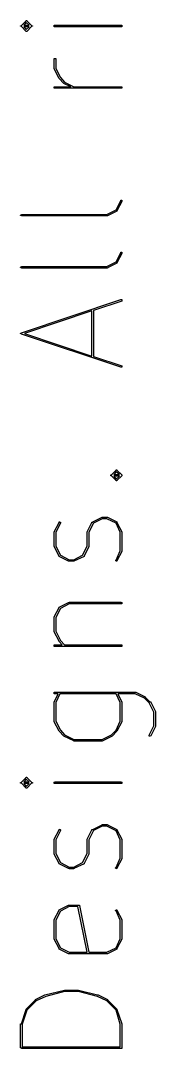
# Model space of a CAD drawing. Extents: x 83 to 245, y -135 to -50.
# Drawn here: x 125.913 to 126.085, y -56.592 to -55.277 of the extents above; entities that cross this region are included whole.
import ezdxf

# ---------------------------------------------------------------- set-up
doc = ezdxf.new("R2010")
doc.units = 0
doc.header["$MEASUREMENT"] = 0
doc.layers.add('BLACK', color=7, linetype='CONTINUOUS')

msp = doc.modelspace()

# ---------------------------------------------------------------- linework, layer by layer
at = {"layer": 'BLACK', "linetype": 'CONTINUOUS'}
for p, q in [((125.914, -55.2836), (125.92, -55.2776)), ((125.92, -55.2774), (125.92, -55.2773)), ((125.92, -55.2773), (125.92, -55.2773)), ((125.92, -55.2773), (125.92, -55.2773)), ((125.92, -55.2773), (125.92, -55.2773)), ((125.92, -55.2773), (125.92, -55.2773)), ((125.92, -55.2773), (125.921, -55.2773)), ((125.92, -55.2775), (125.92, -55.2774)), ((125.92, -55.2774), (125.92, -55.2774)), ((125.92, -55.2774), (125.92, -55.2774)), ((125.92, -55.2776), (125.92, -55.2775)), ((125.921, -55.2773), (125.921, -55.2773)), ((125.921, -55.2773), (125.921, -55.2773)), ((125.921, -55.2773), (125.921, -55.2774)), ((125.921, -55.2773), (125.921, -55.2773)), ((125.921, -55.2774), (125.921, -55.2774)), ((125.921, -55.2774), (125.921, -55.2774)), ((125.921, -55.2774), (125.921, -55.2775)), ((125.921, -55.2775), (125.921, -55.2776)), ((125.921, -55.2776), (125.927, -55.2836)), ((125.913, -55.2841), (125.914, -55.284)), ((125.913, -55.2842), (125.913, -55.2841)), ((125.913, -55.2841), (125.913, -55.2841)), ((125.913, -55.2841), (125.913, -55.2841)), ((125.913, -55.2843), (125.913, -55.2842)), ((125.913, -55.2842), (125.913, -55.2842)), ((125.913, -55.2844), (125.913, -55.2843)), ((125.913, -55.2845), (125.913, -55.2844)), ((125.913, -55.2844), (125.913, -55.2844)), ((125.913, -55.2846), (125.913, -55.2845)), ((125.913, -55.2845), (125.913, -55.2845)), ((125.914, -55.2846), (125.913, -55.2846)), ((125.914, -55.2837), (125.914, -55.2836)), ((125.914, -55.2838), (125.914, -55.2837)), ((125.914, -55.2837), (125.914, -55.2837)), ((125.914, -55.2839), (125.914, -55.2838)), ((125.914, -55.2838), (125.914, -55.2838)), ((125.914, -55.2838), (125.914, -55.2838)), ((125.914, -55.284), (125.914, -55.2839)), ((125.914, -55.2847), (125.914, -55.2846)), ((125.914, -55.2848), (125.914, -55.2847)), ((125.914, -55.2849), (125.914, -55.2848)), ((125.914, -55.2848), (125.914, -55.2848)), ((125.914, -55.2848), (125.914, -55.2848)), ((125.914, -55.285), (125.914, -55.2849)), ((125.914, -55.2849), (125.914, -55.2849)), ((125.92, -55.2911), (125.914, -55.285)), ((125.92, -55.2797), (125.917, -55.2833)), ((125.917, -55.2833), (125.924, -55.2833)), ((125.917, -55.2853), (125.92, -55.2889)), ((125.924, -55.2853), (125.917, -55.2853)), ((125.924, -55.2833), (125.92, -55.2797)), ((125.92, -55.2889), (125.924, -55.2853)), ((125.92, -55.2912), (125.92, -55.2911)), ((125.92, -55.2911), (125.92, -55.2911)), ((125.92, -55.2913), (125.92, -55.2912)), ((125.92, -55.2912), (125.92, -55.2912)), ((125.921, -55.2914), (125.92, -55.2913)), ((125.92, -55.2913), (125.92, -55.2914)), ((125.92, -55.2914), (125.92, -55.2913)), ((125.92, -55.2913), (125.92, -55.2913)), ((125.92, -55.2913), (125.92, -55.2913)), ((125.92, -55.2913), (125.92, -55.2913)), ((125.927, -55.285), (125.921, -55.2911)), ((125.921, -55.2911), (125.921, -55.2911)), ((125.921, -55.2911), (125.921, -55.2912)), ((125.921, -55.2912), (125.921, -55.2912)), ((125.921, -55.2912), (125.921, -55.2913)), ((125.921, -55.2913), (125.921, -55.2913)), ((125.921, -55.2913), (125.921, -55.2913)), ((125.921, -55.2913), (125.921, -55.2913)), ((125.921, -55.2913), (125.921, -55.2914)), ((125.927, -55.2836), (125.927, -55.2837)), ((125.927, -55.2837), (125.927, -55.2837)), ((125.927, -55.2837), (125.927, -55.2838)), ((125.927, -55.2838), (125.927, -55.2838)), ((125.927, -55.2838), (125.927, -55.2839)), ((125.927, -55.2839), (125.927, -55.2839)), ((125.927, -55.2839), (125.927, -55.284)), ((125.927, -55.284), (125.928, -55.2841)), ((125.928, -55.2846), (125.927, -55.2846)), ((125.927, -55.2846), (125.927, -55.2847)), ((125.927, -55.2847), (125.927, -55.2848)), ((125.927, -55.2848), (125.927, -55.2848)), ((125.927, -55.2848), (125.927, -55.2848)), ((125.927, -55.2848), (125.927, -55.2849)), ((125.927, -55.2849), (125.927, -55.2849)), ((125.927, -55.2849), (125.927, -55.285)), ((125.928, -55.2841), (125.928, -55.2841)), ((125.928, -55.2841), (125.928, -55.2841)), ((125.928, -55.2841), (125.928, -55.2842)), ((125.928, -55.2842), (125.928, -55.2842)), ((125.928, -55.2842), (125.928, -55.2843)), ((125.928, -55.2843), (125.928, -55.2844)), ((125.928, -55.2844), (125.928, -55.2844)), ((125.928, -55.2844), (125.928, -55.2845)), ((125.928, -55.2845), (125.928, -55.2845)), ((125.928, -55.2845), (125.928, -55.2846)), ((125.956, -55.2834), (125.957, -55.2833)), ((125.956, -55.2835), (125.956, -55.2834)), ((125.956, -55.2838), (125.956, -55.2835)), ((125.956, -55.2841), (125.956, -55.2838)), ((125.956, -55.2845), (125.956, -55.2841)), ((125.956, -55.2848), (125.956, -55.2845)), ((125.956, -55.2851), (125.956, -55.2848)), ((125.956, -55.2852), (125.956, -55.2851)), ((125.957, -55.2853), (125.956, -55.2852)), ((125.957, -55.2833), (126.041, -55.2833)), ((126.041, -55.2853), (125.957, -55.2853)), ((126.041, -55.2833), (126.042, -55.2834)), ((126.042, -55.2852), (126.041, -55.2853)), ((126.042, -55.2834), (126.042, -55.2835)), ((126.042, -55.2835), (126.042, -55.2838)), ((126.042, -55.2838), (126.042, -55.2841)), ((126.042, -55.2841), (126.042, -55.2845)), ((126.042, -55.2845), (126.042, -55.2848)), ((126.042, -55.2848), (126.042, -55.2851)), ((126.042, -55.2851), (126.042, -55.2852)), ((125.956, -55.3258), (125.957, -55.3257)), ((125.956, -55.326), (125.956, -55.3258)), ((125.956, -55.3263), (125.956, -55.326)), ((125.956, -55.3266), (125.956, -55.3263)), ((125.956, -55.3387), (125.956, -55.3266)), ((125.957, -55.3257), (125.957, -55.3257)), ((125.957, -55.3257), (125.957, -55.3258)), ((125.957, -55.3258), (125.958, -55.326)), ((125.958, -55.326), (125.958, -55.3263)), ((125.958, -55.3263), (125.958, -55.3266)), ((125.958, -55.3266), (125.958, -55.3385)), ((125.956, -55.3388), (125.956, -55.3387)), ((125.956, -55.3389), (125.956, -55.3388)), ((125.956, -55.339), (125.956, -55.3389)), ((125.956, -55.3391), (125.956, -55.339)), ((125.956, -55.3392), (125.956, -55.3391)), ((125.956, -55.3391), (125.956, -55.3391)), ((125.962, -55.3513), (125.956, -55.3392)), ((125.958, -55.3385), (125.964, -55.3502)), ((125.962, -55.3514), (125.962, -55.3513)), ((125.962, -55.3513), (125.962, -55.3513)), ((125.962, -55.3513), (125.962, -55.3513)), ((125.962, -55.3513), (125.962, -55.3513)), ((125.962, -55.3515), (125.962, -55.3514)), ((125.968, -55.3576), (125.962, -55.3515)), ((125.964, -55.3502), (125.969, -55.3561)), ((125.968, -55.3577), (125.968, -55.3576)), ((125.968, -55.3578), (125.968, -55.3577)), ((125.977, -55.3619), (125.968, -55.3578)), ((125.968, -55.3578), (125.968, -55.3578)), ((125.968, -55.3578), (125.968, -55.3578)), ((125.968, -55.3578), (125.968, -55.3578)), ((125.969, -55.3561), (125.981, -55.3619)), ((125.956, -55.362), (125.957, -55.3619)), ((125.956, -55.3622), (125.956, -55.362)), ((125.956, -55.3624), (125.956, -55.3622)), ((125.956, -55.3628), (125.956, -55.3624)), ((125.956, -55.3631), (125.956, -55.3628)), ((125.956, -55.3634), (125.956, -55.3631)), ((125.956, -55.3637), (125.956, -55.3634)), ((125.956, -55.3639), (125.956, -55.3637)), ((125.957, -55.3639), (125.956, -55.3639)), ((125.957, -55.3619), (125.977, -55.3619)), ((126.041, -55.3639), (125.957, -55.3639)), ((125.981, -55.3619), (126.041, -55.3619)), ((126.041, -55.3619), (126.042, -55.362)), ((126.042, -55.3639), (126.041, -55.3639)), ((126.042, -55.362), (126.042, -55.3622)), ((126.042, -55.3622), (126.042, -55.3624)), ((126.042, -55.3624), (126.042, -55.3628)), ((126.042, -55.3628), (126.042, -55.3631)), ((126.042, -55.3631), (126.042, -55.3634)), ((126.042, -55.3634), (126.042, -55.3637)), ((126.042, -55.3637), (126.042, -55.3639)), ((126.035, -55.5194), (126.041, -55.5076)), ((126.042, -55.5085), (126.036, -55.5206)), ((126.041, -55.5072), (126.041, -55.5071)), ((126.041, -55.5071), (126.042, -55.5071)), ((126.041, -55.5073), (126.041, -55.5072)), ((126.041, -55.5076), (126.041, -55.5073)), ((126.042, -55.5071), (126.042, -55.5073)), ((126.042, -55.5073), (126.042, -55.5075)), ((126.042, -55.5075), (126.042, -55.5078)), ((126.042, -55.5078), (126.042, -55.5082)), ((126.042, -55.5082), (126.042, -55.5085)), ((125.913, -55.526), (125.914, -55.5257)), ((125.913, -55.5264), (125.913, -55.526)), ((125.914, -55.5267), (125.913, -55.5264)), ((125.914, -55.5253), (125.914, -55.5252)), ((125.914, -55.5252), (126.023, -55.5252)), ((125.914, -55.5254), (125.914, -55.5253)), ((125.914, -55.5257), (125.914, -55.5254)), ((125.914, -55.527), (125.914, -55.5267)), ((125.914, -55.5272), (125.914, -55.527)), ((126.023, -55.5272), (125.914, -55.5272)), ((125.914, -55.5272), (125.914, -55.5272)), ((126.023, -55.5252), (126.035, -55.5194)), ((126.024, -55.5272), (126.023, -55.5272)), ((126.023, -55.5272), (126.023, -55.5272)), ((126.023, -55.5272), (126.023, -55.5272)), ((126.036, -55.5211), (126.024, -55.5271)), ((126.024, -55.5271), (126.024, -55.5271)), ((126.024, -55.5271), (126.024, -55.5272)), ((126.024, -55.5272), (126.024, -55.5272)), ((126.036, -55.5206), (126.036, -55.5207)), ((126.036, -55.5207), (126.036, -55.5209)), ((126.036, -55.5209), (126.036, -55.5209)), ((126.036, -55.5209), (126.036, -55.5209)), ((126.036, -55.5209), (126.036, -55.521)), ((126.036, -55.521), (126.036, -55.5211)), ((126.035, -55.5859), (126.041, -55.5741)), ((126.042, -55.575), (126.036, -55.5871)), ((126.041, -55.5737), (126.041, -55.5736)), ((126.041, -55.5736), (126.042, -55.5736)), ((126.041, -55.5739), (126.041, -55.5737)), ((126.041, -55.5741), (126.041, -55.5739)), ((126.042, -55.5736), (126.042, -55.5738)), ((126.042, -55.5738), (126.042, -55.574)), ((126.042, -55.574), (126.042, -55.5744)), ((126.042, -55.5744), (126.042, -55.5747)), ((126.042, -55.5747), (126.042, -55.575)), ((125.913, -55.5926), (125.914, -55.5922)), ((125.913, -55.5929), (125.913, -55.5926)), ((125.914, -55.5932), (125.913, -55.5929)), ((125.914, -55.5918), (125.914, -55.5917)), ((125.914, -55.5917), (126.023, -55.5917)), ((125.914, -55.592), (125.914, -55.5918)), ((125.914, -55.5922), (125.914, -55.592)), ((125.914, -55.5935), (125.914, -55.5932)), ((125.914, -55.5937), (125.914, -55.5935)), ((126.023, -55.5937), (125.914, -55.5937)), ((125.914, -55.5937), (125.914, -55.5937)), ((126.023, -55.5917), (126.035, -55.5859)), ((126.024, -55.5937), (126.023, -55.5937)), ((126.023, -55.5937), (126.023, -55.5937)), ((126.023, -55.5937), (126.023, -55.5937)), ((126.036, -55.5876), (126.024, -55.5936)), ((126.024, -55.5936), (126.024, -55.5936)), ((126.024, -55.5936), (126.024, -55.5937)), ((126.024, -55.5937), (126.024, -55.5937)), ((126.036, -55.5871), (126.036, -55.5873)), ((126.036, -55.5873), (126.036, -55.5874)), ((126.036, -55.5874), (126.036, -55.5874)), ((126.036, -55.5874), (126.036, -55.5874)), ((126.036, -55.5874), (126.036, -55.5875)), ((126.036, -55.5875), (126.036, -55.5876)), ((125.914, -55.6765), (126.041, -55.6341)), ((126.041, -55.6341), (126.041, -55.6341)), ((126.041, -55.6341), (126.042, -55.6341)), ((126.042, -55.6341), (126.042, -55.6343)), ((126.042, -55.6343), (126.042, -55.6346)), ((126.042, -55.636), (126.006, -55.6479)), ((126.042, -55.6346), (126.042, -55.6349)), ((126.042, -55.6349), (126.042, -55.6353)), ((126.042, -55.6353), (126.042, -55.6356)), ((126.042, -55.6356), (126.042, -55.6359)), ((126.042, -55.6359), (126.042, -55.636)), ((126.004, -55.6486), (125.918, -55.6774)), ((126.004, -55.7063), (126.004, -55.6486)), ((126.006, -55.6479), (126.006, -55.7069)), ((125.913, -55.6772), (125.914, -55.6771)), ((125.913, -55.6773), (125.913, -55.6772)), ((125.913, -55.6772), (125.913, -55.6772)), ((125.913, -55.6774), (125.913, -55.6773)), ((125.913, -55.6775), (125.913, -55.6774)), ((125.913, -55.6776), (125.913, -55.6775)), ((125.914, -55.6777), (125.913, -55.6776)), ((125.913, -55.6776), (125.913, -55.6776)), ((125.914, -55.6766), (125.914, -55.6765)), ((125.914, -55.6765), (125.914, -55.6765)), ((125.914, -55.6765), (125.914, -55.6765)), ((125.914, -55.6765), (125.914, -55.6765)), ((125.914, -55.6767), (125.914, -55.6766)), ((125.914, -55.6766), (125.914, -55.6766)), ((125.914, -55.6768), (125.914, -55.6767)), ((125.914, -55.6769), (125.914, -55.6768)), ((125.914, -55.6771), (125.914, -55.6769)), ((125.914, -55.6769), (125.914, -55.6769)), ((125.914, -55.6769), (125.914, -55.6769)), ((125.914, -55.6779), (125.914, -55.6777)), ((125.914, -55.678), (125.914, -55.6779)), ((125.914, -55.6779), (125.914, -55.6779)), ((125.914, -55.6779), (125.914, -55.6779)), ((125.914, -55.6782), (125.914, -55.678)), ((125.914, -55.6783), (125.914, -55.6782)), ((125.914, -55.6782), (125.914, -55.6782)), ((125.914, -55.6782), (125.914, -55.6782)), ((125.914, -55.6784), (125.914, -55.6783)), ((125.914, -55.6783), (125.914, -55.6783)), ((125.914, -55.6783), (125.914, -55.6783)), ((126.041, -55.7207), (125.914, -55.6784)), ((125.918, -55.6774), (126.004, -55.7063)), ((126.006, -55.7069), (126.042, -55.7188)), ((126.042, -55.7207), (126.041, -55.7207)), ((126.041, -55.7207), (126.041, -55.7207)), ((126.042, -55.7188), (126.042, -55.719)), ((126.042, -55.719), (126.042, -55.7192)), ((126.042, -55.7192), (126.042, -55.7195)), ((126.042, -55.7195), (126.042, -55.7199)), ((126.042, -55.7199), (126.042, -55.7202)), ((126.042, -55.7202), (126.042, -55.7205)), ((126.042, -55.7205), (126.042, -55.7207)), ((126.029, -55.8581), (126.035, -55.8521)), ((126.035, -55.8542), (126.032, -55.8578)), ((126.035, -55.8519), (126.035, -55.8518)), ((126.035, -55.8518), (126.035, -55.8518)), ((126.035, -55.8518), (126.035, -55.8518)), ((126.035, -55.8518), (126.035, -55.8518)), ((126.035, -55.8518), (126.035, -55.8518)), ((126.035, -55.8518), (126.036, -55.8518)), ((126.035, -55.852), (126.035, -55.8519)), ((126.035, -55.8519), (126.035, -55.8519)), ((126.035, -55.8519), (126.035, -55.8519)), ((126.035, -55.8521), (126.035, -55.852)), ((126.035, -55.852), (126.035, -55.852)), ((126.039, -55.8578), (126.035, -55.8542)), ((126.036, -55.8518), (126.036, -55.8518)), ((126.036, -55.8518), (126.036, -55.8519)), ((126.036, -55.8519), (126.036, -55.8519)), ((126.036, -55.8519), (126.036, -55.8519)), ((126.036, -55.8519), (126.036, -55.852)), ((126.036, -55.852), (126.036, -55.852)), ((126.036, -55.852), (126.036, -55.8521)), ((126.036, -55.8521), (126.042, -55.8581)), ((126.028, -55.8584), (126.028, -55.8583)), ((126.028, -55.8583), (126.029, -55.8583)), ((126.028, -55.8585), (126.028, -55.8584)), ((126.028, -55.8584), (126.028, -55.8584)), ((126.028, -55.8586), (126.028, -55.8585)), ((126.028, -55.8587), (126.028, -55.8586)), ((126.028, -55.8586), (126.028, -55.8586)), ((126.028, -55.8588), (126.028, -55.8587)), ((126.028, -55.8587), (126.028, -55.8587)), ((126.028, -55.8587), (126.028, -55.8587)), ((126.028, -55.8589), (126.028, -55.8588)), ((126.028, -55.859), (126.028, -55.8589)), ((126.028, -55.8591), (126.028, -55.859)), ((126.028, -55.859), (126.028, -55.859)), ((126.028, -55.859), (126.028, -55.859)), ((126.028, -55.8592), (126.028, -55.8591)), ((126.028, -55.8593), (126.028, -55.8592)), ((126.029, -55.8594), (126.028, -55.8593)), ((126.028, -55.8593), (126.028, -55.8593)), ((126.028, -55.8593), (126.028, -55.8593)), ((126.029, -55.8582), (126.029, -55.8581)), ((126.029, -55.8583), (126.029, -55.8582)), ((126.029, -55.8583), (126.029, -55.8583)), ((126.029, -55.8595), (126.029, -55.8594)), ((126.029, -55.8594), (126.029, -55.8594)), ((126.035, -55.8656), (126.029, -55.8595)), ((126.029, -55.8595), (126.029, -55.8595)), ((126.032, -55.8578), (126.039, -55.8578)), ((126.032, -55.8598), (126.035, -55.8635)), ((126.039, -55.8598), (126.032, -55.8598)), ((126.035, -55.8635), (126.039, -55.8598)), ((126.035, -55.8657), (126.035, -55.8656)), ((126.035, -55.8656), (126.035, -55.8656)), ((126.035, -55.8658), (126.035, -55.8657)), ((126.035, -55.8657), (126.035, -55.8657)), ((126.035, -55.8659), (126.035, -55.8658)), ((126.035, -55.8658), (126.035, -55.8658)), ((126.035, -55.8658), (126.035, -55.8658)), ((126.036, -55.8659), (126.035, -55.8659)), ((126.035, -55.8659), (126.035, -55.8659)), ((126.035, -55.8659), (126.035, -55.8659)), ((126.035, -55.8659), (126.035, -55.8659)), ((126.042, -55.8595), (126.036, -55.8656)), ((126.036, -55.8656), (126.036, -55.8656)), ((126.036, -55.8656), (126.036, -55.8657)), ((126.036, -55.8657), (126.036, -55.8657)), ((126.036, -55.8657), (126.036, -55.8658)), ((126.036, -55.8658), (126.036, -55.8658)), ((126.036, -55.8658), (126.036, -55.8658)), ((126.036, -55.8658), (126.036, -55.8659)), ((126.042, -55.8581), (126.042, -55.8582)), ((126.042, -55.8582), (126.042, -55.8583)), ((126.042, -55.8583), (126.042, -55.8583)), ((126.042, -55.8583), (126.042, -55.8583)), ((126.042, -55.8583), (126.042, -55.8584)), ((126.042, -55.8584), (126.042, -55.8584)), ((126.042, -55.8584), (126.042, -55.8585)), ((126.042, -55.8585), (126.042, -55.8586)), ((126.042, -55.8586), (126.042, -55.8586)), ((126.042, -55.8586), (126.042, -55.8587)), ((126.042, -55.8587), (126.042, -55.8587)), ((126.042, -55.8587), (126.042, -55.8587)), ((126.042, -55.8587), (126.042, -55.8588)), ((126.042, -55.8588), (126.042, -55.8589)), ((126.042, -55.8589), (126.042, -55.859)), ((126.042, -55.859), (126.042, -55.859)), ((126.042, -55.859), (126.042, -55.859)), ((126.042, -55.859), (126.042, -55.8591)), ((126.042, -55.8591), (126.042, -55.8592)), ((126.042, -55.8592), (126.042, -55.8593)), ((126.042, -55.8593), (126.042, -55.8593)), ((126.042, -55.8593), (126.042, -55.8593)), ((126.042, -55.8593), (126.042, -55.8594)), ((126.042, -55.8594), (126.042, -55.8594)), ((126.042, -55.8594), (126.042, -55.8595)), ((126.042, -55.8595), (126.042, -55.8595)), ((125.956, -55.931), (125.962, -55.9189)), ((125.964, -55.9198), (125.958, -55.9316)), ((125.962, -55.9184), (125.963, -55.9183)), ((125.962, -55.9186), (125.962, -55.9184)), ((125.962, -55.9189), (125.962, -55.9186)), ((125.963, -55.9183), (125.963, -55.9183)), ((125.963, -55.9183), (125.963, -55.9185)), ((125.963, -55.9185), (125.964, -55.9188)), ((125.964, -55.9188), (125.964, -55.9191)), ((125.964, -55.9191), (125.964, -55.9194)), ((125.964, -55.9194), (125.964, -55.9198)), ((125.998, -55.931), (126.004, -55.9189)), ((126.006, -55.9201), (126, -55.9316)), ((126.004, -55.9186), (126.005, -55.9185)), ((126.004, -55.9187), (126.004, -55.9186)), ((126.004, -55.9186), (126.004, -55.9186)), ((126.004, -55.9186), (126.004, -55.9186)), ((126.004, -55.9189), (126.004, -55.9187)), ((126.005, -55.9184), (126.017, -55.9124)), ((126.005, -55.9185), (126.005, -55.9184)), ((126.017, -55.9143), (126.006, -55.9201)), ((126.017, -55.9124), (126.017, -55.9123)), ((126.017, -55.9123), (126.017, -55.9123)), ((126.017, -55.9123), (126.017, -55.9123)), ((126.017, -55.9123), (126.017, -55.9123)), ((126.017, -55.9123), (126.017, -55.9123)), ((126.017, -55.9123), (126.023, -55.9123)), ((126.017, -55.9124), (126.017, -55.9124)), ((126.023, -55.9143), (126.017, -55.9143)), ((126.023, -55.9123), (126.023, -55.9123)), ((126.023, -55.9123), (126.024, -55.9123)), ((126.023, -55.9123), (126.023, -55.9123)), ((126.035, -55.9201), (126.023, -55.9143)), ((126.024, -55.9123), (126.024, -55.9123)), ((126.024, -55.9123), (126.024, -55.9124)), ((126.024, -55.9124), (126.024, -55.9124)), ((126.024, -55.9124), (126.036, -55.9184)), ((126.04, -55.9316), (126.035, -55.9201)), ((126.036, -55.9184), (126.036, -55.9185)), ((126.036, -55.9185), (126.036, -55.9186)), ((126.036, -55.9186), (126.036, -55.9186)), ((126.036, -55.9186), (126.036, -55.9186)), ((126.036, -55.9186), (126.036, -55.9187)), ((126.036, -55.9187), (126.036, -55.9189)), ((126.036, -55.9189), (126.042, -55.931)), ((125.956, -55.9311), (125.956, -55.931)), ((125.956, -55.931), (125.956, -55.931)), ((125.956, -55.9312), (125.956, -55.9311)), ((125.956, -55.9313), (125.956, -55.9312)), ((125.956, -55.9314), (125.956, -55.9313)), ((125.956, -55.9313), (125.956, -55.9313)), ((125.956, -55.9495), (125.956, -55.9314)), ((125.958, -55.9316), (125.958, -55.9493)), ((125.998, -55.9311), (125.998, -55.931)), ((125.998, -55.931), (125.998, -55.931)), ((125.998, -55.9312), (125.998, -55.9311)), ((125.998, -55.9313), (125.998, -55.9312)), ((125.998, -55.9314), (125.998, -55.9313)), ((125.998, -55.9313), (125.998, -55.9313)), ((125.998, -55.9493), (125.998, -55.9314)), ((126, -55.9316), (126, -55.9495)), ((126.04, -55.9554), (126.04, -55.9316)), ((126.042, -55.931), (126.042, -55.931)), ((126.042, -55.931), (126.042, -55.9311)), ((126.042, -55.9311), (126.042, -55.9312)), ((126.042, -55.9312), (126.042, -55.9313)), ((126.042, -55.9313), (126.042, -55.9313)), ((126.042, -55.9313), (126.042, -55.9314)), ((126.042, -55.9314), (126.042, -55.9556)), ((125.956, -55.9496), (125.956, -55.9495)), ((125.956, -55.9497), (125.956, -55.9496)), ((125.956, -55.9498), (125.956, -55.9497)), ((125.958, -55.9493), (125.964, -55.9609)), ((125.992, -55.9609), (125.998, -55.9493)), ((126, -55.9495), (126, -55.9496)), ((126, -55.9496), (126, -55.9497)), ((126, -55.9497), (126, -55.9498)), ((125.956, -55.9499), (125.956, -55.9498)), ((125.956, -55.95), (125.956, -55.9499)), ((125.956, -55.9499), (125.956, -55.9499)), ((125.962, -55.9621), (125.956, -55.95)), ((125.962, -55.9622), (125.962, -55.9621)), ((125.962, -55.9623), (125.962, -55.9622)), ((125.962, -55.9624), (125.962, -55.9623)), ((125.962, -55.9623), (125.962, -55.9623)), ((125.962, -55.9625), (125.962, -55.9624)), ((125.974, -55.9686), (125.962, -55.9625)), ((125.962, -55.9625), (125.962, -55.9625)), ((125.964, -55.9609), (125.975, -55.9667)), ((125.981, -55.9667), (125.992, -55.9609)), ((125.994, -55.9625), (125.981, -55.9686)), ((126, -55.95), (125.994, -55.9621)), ((125.994, -55.9621), (125.994, -55.9622)), ((125.994, -55.9622), (125.994, -55.9623)), ((125.994, -55.9623), (125.994, -55.9623)), ((125.994, -55.9623), (125.994, -55.9624)), ((125.994, -55.9624), (125.994, -55.9625)), ((125.994, -55.9625), (125.994, -55.9625)), ((126, -55.9498), (126, -55.9499)), ((126, -55.9499), (126, -55.9499)), ((126, -55.9499), (126, -55.95)), ((126.035, -55.9672), (126.04, -55.9554)), ((126.042, -55.956), (126.036, -55.9681)), ((126.042, -55.9556), (126.042, -55.9556)), ((126.042, -55.9556), (126.042, -55.9557)), ((126.042, -55.9557), (126.042, -55.9558)), ((126.042, -55.9558), (126.042, -55.9559)), ((126.042, -55.9559), (126.042, -55.956)), ((126.042, -55.956), (126.042, -55.956)), ((125.975, -55.9686), (125.974, -55.9686)), ((125.975, -55.9667), (125.981, -55.9667)), ((125.975, -55.9687), (125.975, -55.9686)), ((125.975, -55.9686), (125.975, -55.9686)), ((125.975, -55.9686), (125.975, -55.9686)), ((125.981, -55.9687), (125.975, -55.9687)), ((125.975, -55.9687), (125.975, -55.9687)), ((125.975, -55.9687), (125.975, -55.9687)), ((125.981, -55.9686), (125.981, -55.9686)), ((125.981, -55.9686), (125.981, -55.9686)), ((125.981, -55.9686), (125.981, -55.9686)), ((125.981, -55.9686), (125.981, -55.9687)), ((125.981, -55.9687), (125.981, -55.9687)), ((125.981, -55.9687), (125.981, -55.9687)), ((126.034, -55.9676), (126.035, -55.9672)), ((126.034, -55.9679), (126.034, -55.9676)), ((126.035, -55.9682), (126.034, -55.9679)), ((126.035, -55.9685), (126.035, -55.9682)), ((126.035, -55.9686), (126.035, -55.9685)), ((126.036, -55.9686), (126.035, -55.9687)), ((126.035, -55.9687), (126.035, -55.9686)), ((126.036, -55.9681), (126.036, -55.9684)), ((126.036, -55.9684), (126.036, -55.9686)), ((125.956, -56.0398), (125.962, -56.0277)), ((125.962, -56.0273), (125.974, -56.0212)), ((125.962, -56.0274), (125.962, -56.0273)), ((125.962, -56.0275), (125.962, -56.0274)), ((125.962, -56.0274), (125.962, -56.0274)), ((125.962, -56.0276), (125.962, -56.0275)), ((125.962, -56.0275), (125.962, -56.0275)), ((125.962, -56.0277), (125.962, -56.0276)), ((125.975, -56.0231), (125.964, -56.0289)), ((125.974, -56.0212), (125.975, -56.0212)), ((125.975, -56.0212), (125.975, -56.0211)), ((125.975, -56.0211), (125.975, -56.0211)), ((125.975, -56.0211), (125.975, -56.0211)), ((125.975, -56.0211), (126.041, -56.0211)), ((125.975, -56.0212), (125.975, -56.0212)), ((125.975, -56.0212), (125.975, -56.0212)), ((126.041, -56.0231), (125.975, -56.0231)), ((126.041, -56.0211), (126.042, -56.0212)), ((126.042, -56.0231), (126.041, -56.0231)), ((126.042, -56.0212), (126.042, -56.0214)), ((126.042, -56.0214), (126.042, -56.0216)), ((126.042, -56.0216), (126.042, -56.0219)), ((126.042, -56.0219), (126.042, -56.0223)), ((126.042, -56.0223), (126.042, -56.0226)), ((126.042, -56.0226), (126.042, -56.0229)), ((126.042, -56.0229), (126.042, -56.0231)), ((125.956, -56.0399), (125.956, -56.0398)), ((125.956, -56.04), (125.956, -56.0399)), ((125.956, -56.0399), (125.956, -56.0399)), ((125.956, -56.0401), (125.956, -56.04)), ((125.956, -56.0402), (125.956, -56.0401)), ((125.956, -56.0403), (125.956, -56.0402)), ((125.956, -56.0584), (125.956, -56.0403)), ((125.964, -56.0289), (125.958, -56.0405)), ((125.958, -56.0405), (125.958, -56.0582)), ((125.956, -56.0585), (125.956, -56.0584)), ((125.956, -56.0586), (125.956, -56.0585)), ((125.956, -56.0585), (125.956, -56.0585)), ((125.956, -56.0587), (125.956, -56.0586)), ((125.956, -56.0588), (125.956, -56.0587)), ((125.956, -56.0589), (125.956, -56.0588)), ((125.962, -56.0709), (125.956, -56.0589)), ((125.958, -56.0582), (125.964, -56.0699)), ((125.956, -56.0756), (125.957, -56.0755)), ((125.956, -56.0758), (125.956, -56.0756)), ((125.956, -56.076), (125.956, -56.0758)), ((125.956, -56.0764), (125.956, -56.076)), ((125.956, -56.0767), (125.956, -56.0764)), ((125.956, -56.077), (125.956, -56.0767)), ((125.956, -56.0773), (125.956, -56.077)), ((125.956, -56.0775), (125.956, -56.0773)), ((125.957, -56.0775), (125.956, -56.0775)), ((125.957, -56.0755), (125.966, -56.0755)), ((126.041, -56.0775), (125.957, -56.0775)), ((125.962, -56.0711), (125.962, -56.0709)), ((125.962, -56.0709), (125.962, -56.0709)), ((125.962, -56.0709), (125.962, -56.0709)), ((125.962, -56.0709), (125.962, -56.0709)), ((125.962, -56.0712), (125.962, -56.0711)), ((125.966, -56.0755), (125.962, -56.0712)), ((125.962, -56.0712), (125.962, -56.0712)), ((125.962, -56.0712), (125.962, -56.0712)), ((125.962, -56.0712), (125.962, -56.0712)), ((125.964, -56.0699), (125.969, -56.0755)), ((125.969, -56.0755), (126.041, -56.0755)), ((126.041, -56.0755), (126.042, -56.0756)), ((126.042, -56.0775), (126.041, -56.0775)), ((126.042, -56.0756), (126.042, -56.0758)), ((126.042, -56.0758), (126.042, -56.076)), ((126.042, -56.076), (126.042, -56.0764)), ((126.042, -56.0764), (126.042, -56.0767)), ((126.042, -56.0767), (126.042, -56.077)), ((126.042, -56.077), (126.042, -56.0773)), ((126.042, -56.0773), (126.042, -56.0775)), ((125.956, -56.1361), (125.957, -56.136)), ((125.956, -56.1363), (125.956, -56.1361)), ((125.956, -56.1365), (125.956, -56.1363)), ((125.956, -56.1368), (125.956, -56.1365)), ((125.956, -56.1372), (125.956, -56.1368)), ((125.956, -56.1375), (125.956, -56.1372)), ((125.956, -56.1378), (125.956, -56.1375)), ((125.956, -56.138), (125.956, -56.1378)), ((125.956, -56.1487), (125.961, -56.138)), ((125.957, -56.138), (125.956, -56.138)), ((125.957, -56.136), (126.06, -56.136)), ((125.961, -56.138), (125.957, -56.138)), ((125.963, -56.138), (125.958, -56.1494)), ((126.035, -56.138), (125.963, -56.138)), ((126.04, -56.1494), (126.035, -56.138)), ((126.059, -56.138), (126.037, -56.138)), ((126.037, -56.138), (126.042, -56.1487)), ((126.071, -56.1439), (126.059, -56.138)), ((126.06, -56.136), (126.06, -56.136)), ((126.06, -56.136), (126.06, -56.1361)), ((126.06, -56.136), (126.06, -56.136)), ((126.06, -56.1361), (126.06, -56.1361)), ((126.06, -56.1361), (126.06, -56.1361)), ((126.06, -56.1361), (126.06, -56.1361)), ((126.06, -56.1361), (126.072, -56.1422)), ((126.077, -56.1497), (126.071, -56.1439)), ((126.072, -56.1422), (126.072, -56.1422)), ((126.072, -56.1422), (126.072, -56.1422)), ((126.072, -56.1422), (126.072, -56.1422)), ((126.072, -56.1422), (126.072, -56.1423)), ((126.072, -56.1423), (126.072, -56.1424)), ((126.072, -56.1424), (126.078, -56.1484)), ((125.956, -56.1488), (125.956, -56.1487)), ((125.956, -56.1487), (125.956, -56.1487)), ((125.956, -56.1489), (125.956, -56.1488)), ((125.956, -56.149), (125.956, -56.1489)), ((125.956, -56.1491), (125.956, -56.149)), ((125.956, -56.1733), (125.956, -56.1491)), ((125.956, -56.1491), (125.956, -56.1491)), ((125.958, -56.1494), (125.958, -56.1731)), ((126.04, -56.1731), (126.04, -56.1494)), ((126.042, -56.1487), (126.042, -56.1487)), ((126.042, -56.1487), (126.042, -56.1488)), ((126.042, -56.1488), (126.042, -56.1489)), ((126.042, -56.1489), (126.042, -56.149)), ((126.042, -56.149), (126.042, -56.1491)), ((126.042, -56.1491), (126.042, -56.1491)), ((126.042, -56.1491), (126.042, -56.1733)), ((126.083, -56.1615), (126.077, -56.1497)), ((126.078, -56.1484), (126.079, -56.1485)), ((126.079, -56.1485), (126.079, -56.1487)), ((126.079, -56.1487), (126.085, -56.1608)), ((125.958, -56.1731), (125.964, -56.1848)), ((126.035, -56.1848), (126.04, -56.1731)), ((126.083, -56.1791), (126.083, -56.1615)), ((126.085, -56.1608), (126.085, -56.1608)), ((126.085, -56.1608), (126.085, -56.1609)), ((126.085, -56.1609), (126.085, -56.161)), ((126.085, -56.161), (126.085, -56.1611)), ((126.085, -56.1611), (126.085, -56.1612)), ((126.085, -56.1612), (126.085, -56.1612)), ((126.085, -56.1612), (126.085, -56.1794)), ((125.956, -56.1734), (125.956, -56.1733)), ((125.956, -56.1735), (125.956, -56.1734)), ((125.956, -56.1734), (125.956, -56.1734)), ((125.956, -56.1737), (125.956, -56.1735)), ((125.956, -56.1738), (125.956, -56.1737)), ((125.956, -56.1737), (125.956, -56.1737)), ((125.962, -56.1858), (125.956, -56.1738)), ((125.962, -56.1859), (125.962, -56.1858)), ((125.962, -56.1858), (125.962, -56.1858)), ((125.962, -56.1858), (125.962, -56.1858)), ((125.962, -56.186), (125.962, -56.1859)), ((125.962, -56.1861), (125.962, -56.186)), ((125.968, -56.1922), (125.962, -56.1861)), ((125.964, -56.1848), (125.969, -56.1906)), ((126.029, -56.1906), (126.035, -56.1848)), ((126.036, -56.1861), (126.03, -56.1921)), ((126.042, -56.1738), (126.036, -56.1859)), ((126.036, -56.1859), (126.036, -56.186)), ((126.036, -56.186), (126.036, -56.1861)), ((126.042, -56.1733), (126.042, -56.1734)), ((126.042, -56.1734), (126.042, -56.1734)), ((126.042, -56.1734), (126.042, -56.1735)), ((126.042, -56.1735), (126.042, -56.1737)), ((126.042, -56.1737), (126.042, -56.1737)), ((126.042, -56.1737), (126.042, -56.1738)), ((126.077, -56.191), (126.083, -56.1791)), ((126.085, -56.1798), (126.079, -56.1919)), ((126.085, -56.1794), (126.085, -56.1794)), ((126.085, -56.1794), (126.085, -56.1795)), ((126.085, -56.1795), (126.085, -56.1796)), ((126.085, -56.1796), (126.085, -56.1797)), ((126.085, -56.1797), (126.085, -56.1797)), ((126.085, -56.1797), (126.085, -56.1798)), ((125.968, -56.1923), (125.968, -56.1922)), ((125.981, -56.1984), (125.968, -56.1923)), ((125.968, -56.1923), (125.968, -56.1923)), ((125.969, -56.1906), (125.981, -56.1965)), ((125.981, -56.1965), (126.017, -56.1965)), ((125.981, -56.1985), (125.981, -56.1984)), ((125.981, -56.1984), (125.981, -56.1984)), ((125.981, -56.1984), (125.981, -56.1984)), ((126.017, -56.1985), (125.981, -56.1985)), ((125.981, -56.1985), (125.981, -56.1985)), ((125.981, -56.1985), (125.981, -56.1985)), ((125.981, -56.1985), (125.981, -56.1985)), ((126.017, -56.1965), (126.029, -56.1906)), ((126.018, -56.1984), (126.017, -56.1985)), ((126.017, -56.1985), (126.017, -56.1985)), ((126.017, -56.1985), (126.017, -56.1985)), ((126.017, -56.1985), (126.017, -56.1985)), ((126.03, -56.1923), (126.018, -56.1984)), ((126.018, -56.1984), (126.018, -56.1984)), ((126.018, -56.1984), (126.018, -56.1984)), ((126.03, -56.1921), (126.03, -56.1921)), ((126.03, -56.1921), (126.03, -56.1921)), ((126.03, -56.1921), (126.03, -56.1922)), ((126.03, -56.1922), (126.03, -56.1922)), ((126.03, -56.1922), (126.03, -56.1923)), ((126.077, -56.1913), (126.077, -56.191)), ((126.077, -56.1917), (126.077, -56.1913)), ((126.077, -56.192), (126.077, -56.1917)), ((126.077, -56.1923), (126.077, -56.192)), ((126.077, -56.1924), (126.077, -56.1923)), ((126.078, -56.1925), (126.077, -56.1924)), ((126.079, -56.1919), (126.078, -56.1922)), ((126.078, -56.1922), (126.078, -56.1924)), ((126.078, -56.1924), (126.078, -56.1925)), ((125.913, -56.2517), (125.914, -56.2516)), ((125.913, -56.2518), (125.913, -56.2517)), ((125.913, -56.2517), (125.913, -56.2517)), ((125.913, -56.2519), (125.913, -56.2518)), ((125.913, -56.2518), (125.913, -56.2518)), ((125.913, -56.2518), (125.913, -56.2518)), ((125.913, -56.252), (125.913, -56.2519)), ((125.913, -56.2521), (125.913, -56.252)), ((125.914, -56.2512), (125.92, -56.2452)), ((125.914, -56.2513), (125.914, -56.2512)), ((125.914, -56.2514), (125.914, -56.2513)), ((125.914, -56.2515), (125.914, -56.2514)), ((125.914, -56.2514), (125.914, -56.2514)), ((125.914, -56.2514), (125.914, -56.2514)), ((125.914, -56.2516), (125.914, -56.2515)), ((125.914, -56.2515), (125.914, -56.2515)), ((125.92, -56.2473), (125.917, -56.2509)), ((125.917, -56.2509), (125.924, -56.2509)), ((125.92, -56.245), (125.92, -56.2449)), ((125.92, -56.2449), (125.92, -56.2449)), ((125.92, -56.2449), (125.92, -56.2449)), ((125.92, -56.2449), (125.92, -56.2449)), ((125.92, -56.2449), (125.921, -56.2449)), ((125.92, -56.2451), (125.92, -56.245)), ((125.92, -56.245), (125.92, -56.245)), ((125.92, -56.245), (125.92, -56.245)), ((125.92, -56.2452), (125.92, -56.2451)), ((125.92, -56.2451), (125.92, -56.2451)), ((125.924, -56.2509), (125.92, -56.2473)), ((125.921, -56.2449), (125.921, -56.2449)), ((125.921, -56.2449), (125.921, -56.245)), ((125.921, -56.2449), (125.921, -56.2449)), ((125.921, -56.245), (125.921, -56.245)), ((125.921, -56.245), (125.921, -56.245)), ((125.921, -56.245), (125.921, -56.2451)), ((125.921, -56.2451), (125.921, -56.2451)), ((125.921, -56.2451), (125.921, -56.2452)), ((125.921, -56.2452), (125.927, -56.2512)), ((125.927, -56.2512), (125.927, -56.2513)), ((125.927, -56.2513), (125.927, -56.2514)), ((125.927, -56.2514), (125.927, -56.2514)), ((125.927, -56.2514), (125.927, -56.2514)), ((125.927, -56.2514), (125.927, -56.2515)), ((125.927, -56.2515), (125.927, -56.2515)), ((125.927, -56.2515), (125.927, -56.2516)), ((125.927, -56.2516), (125.928, -56.2517)), ((125.928, -56.2517), (125.928, -56.2517)), ((125.928, -56.2517), (125.928, -56.2518)), ((125.928, -56.2518), (125.928, -56.2518)), ((125.928, -56.2518), (125.928, -56.2518)), ((125.928, -56.2518), (125.928, -56.2519)), ((125.928, -56.2519), (125.928, -56.252)), ((125.928, -56.252), (125.928, -56.2521)), ((125.956, -56.251), (125.957, -56.2509)), ((125.956, -56.2512), (125.956, -56.251)), ((125.956, -56.2514), (125.956, -56.2512)), ((125.956, -56.2518), (125.956, -56.2514)), ((125.956, -56.2521), (125.956, -56.2518)), ((125.957, -56.2509), (126.041, -56.2509)), ((126.041, -56.2509), (126.042, -56.251)), ((126.042, -56.251), (126.042, -56.2512)), ((126.042, -56.2512), (126.042, -56.2514)), ((126.042, -56.2514), (126.042, -56.2518)), ((126.042, -56.2518), (126.042, -56.2521)), ((125.913, -56.2522), (125.913, -56.2521)), ((125.913, -56.2521), (125.913, -56.2521)), ((125.913, -56.2521), (125.913, -56.2521)), ((125.914, -56.2523), (125.913, -56.2522)), ((125.914, -56.2524), (125.914, -56.2523)), ((125.914, -56.2525), (125.914, -56.2524)), ((125.914, -56.2524), (125.914, -56.2524)), ((125.914, -56.2524), (125.914, -56.2524)), ((125.914, -56.2526), (125.914, -56.2525)), ((125.914, -56.2525), (125.914, -56.2525)), ((125.92, -56.2587), (125.914, -56.2526)), ((125.914, -56.2526), (125.914, -56.2526)), ((125.917, -56.2529), (125.92, -56.2566)), ((125.924, -56.2529), (125.917, -56.2529)), ((125.92, -56.2566), (125.924, -56.2529)), ((125.92, -56.2588), (125.92, -56.2587)), ((125.92, -56.2587), (125.92, -56.2587)), ((125.92, -56.2589), (125.92, -56.2588)), ((125.92, -56.2588), (125.92, -56.2588)), ((125.92, -56.259), (125.92, -56.2589)), ((125.92, -56.2589), (125.92, -56.2589)), ((125.92, -56.2589), (125.92, -56.2589)), ((125.92, -56.2589), (125.92, -56.2589)), ((125.921, -56.259), (125.92, -56.259)), ((125.92, -56.259), (125.92, -56.259)), ((125.927, -56.2526), (125.921, -56.2587)), ((125.921, -56.2587), (125.921, -56.2587)), ((125.921, -56.2587), (125.921, -56.2588)), ((125.921, -56.2588), (125.921, -56.2588)), ((125.921, -56.2588), (125.921, -56.2589)), ((125.921, -56.2589), (125.921, -56.2589)), ((125.921, -56.2589), (125.921, -56.2589)), ((125.921, -56.2589), (125.921, -56.2589)), ((125.921, -56.2589), (125.921, -56.259)), ((125.928, -56.2522), (125.927, -56.2523)), ((125.927, -56.2523), (125.927, -56.2524)), ((125.927, -56.2524), (125.927, -56.2524)), ((125.927, -56.2524), (125.927, -56.2524)), ((125.927, -56.2524), (125.927, -56.2525)), ((125.927, -56.2525), (125.927, -56.2525)), ((125.927, -56.2525), (125.927, -56.2526)), ((125.927, -56.2526), (125.927, -56.2526)), ((125.928, -56.2521), (125.928, -56.2521)), ((125.928, -56.2521), (125.928, -56.2521)), ((125.928, -56.2521), (125.928, -56.2522)), ((125.956, -56.2524), (125.956, -56.2521)), ((125.956, -56.2527), (125.956, -56.2524)), ((125.956, -56.2529), (125.956, -56.2527)), ((125.957, -56.2529), (125.956, -56.2529)), ((126.041, -56.2529), (125.957, -56.2529)), ((126.042, -56.2529), (126.041, -56.2529)), ((126.042, -56.2521), (126.042, -56.2524)), ((126.042, -56.2524), (126.042, -56.2527)), ((126.042, -56.2527), (126.042, -56.2529)), ((125.956, -56.3241), (125.962, -56.312)), ((125.964, -56.3129), (125.958, -56.3247)), ((125.962, -56.3115), (125.963, -56.3114)), ((125.962, -56.3117), (125.962, -56.3115)), ((125.962, -56.312), (125.962, -56.3117)), ((125.963, -56.3114), (125.963, -56.3114)), ((125.963, -56.3114), (125.963, -56.3116)), ((125.963, -56.3116), (125.964, -56.3119)), ((125.964, -56.3119), (125.964, -56.3122)), ((125.964, -56.3122), (125.964, -56.3125)), ((125.964, -56.3125), (125.964, -56.3129)), ((125.998, -56.3241), (126.004, -56.312)), ((126.006, -56.3131), (126, -56.3247)), ((126.004, -56.3117), (126.005, -56.3116)), ((126.004, -56.3118), (126.004, -56.3117)), ((126.004, -56.3117), (126.004, -56.3117)), ((126.004, -56.3117), (126.004, -56.3117)), ((126.004, -56.312), (126.004, -56.3118)), ((126.005, -56.3115), (126.017, -56.3055)), ((126.005, -56.3116), (126.005, -56.3115)), ((126.017, -56.3074), (126.006, -56.3131)), ((126.017, -56.3055), (126.017, -56.3054)), ((126.017, -56.3054), (126.017, -56.3054)), ((126.017, -56.3054), (126.017, -56.3054)), ((126.017, -56.3054), (126.017, -56.3054)), ((126.017, -56.3054), (126.017, -56.3054)), ((126.017, -56.3054), (126.017, -56.3054)), ((126.017, -56.3054), (126.023, -56.3054)), ((126.023, -56.3074), (126.017, -56.3074)), ((126.023, -56.3054), (126.023, -56.3054)), ((126.023, -56.3054), (126.024, -56.3054)), ((126.023, -56.3054), (126.023, -56.3054)), ((126.035, -56.3132), (126.023, -56.3074)), ((126.024, -56.3054), (126.024, -56.3054)), ((126.024, -56.3054), (126.024, -56.3054)), ((126.024, -56.3054), (126.024, -56.3055)), ((126.024, -56.3055), (126.036, -56.3115)), ((126.04, -56.3247), (126.035, -56.3132)), ((126.036, -56.3115), (126.036, -56.3116)), ((126.036, -56.3116), (126.036, -56.3117)), ((126.036, -56.3117), (126.036, -56.3117)), ((126.036, -56.3117), (126.036, -56.3117)), ((126.036, -56.3117), (126.036, -56.3118)), ((126.036, -56.3118), (126.036, -56.312)), ((126.036, -56.312), (126.042, -56.3241)), ((125.956, -56.3242), (125.956, -56.3241)), ((125.956, -56.3241), (125.956, -56.3241)), ((125.956, -56.3243), (125.956, -56.3242)), ((125.956, -56.3244), (125.956, -56.3243)), ((125.956, -56.3245), (125.956, -56.3244)), ((125.956, -56.3244), (125.956, -56.3244)), ((125.956, -56.3426), (125.956, -56.3245)), ((125.958, -56.3247), (125.958, -56.3424)), ((125.998, -56.3242), (125.998, -56.3241)), ((125.998, -56.3241), (125.998, -56.3241)), ((125.998, -56.3243), (125.998, -56.3242)), ((125.998, -56.3244), (125.998, -56.3243)), ((125.998, -56.3245), (125.998, -56.3244)), ((125.998, -56.3244), (125.998, -56.3244)), ((125.998, -56.3424), (125.998, -56.3245)), ((126, -56.3247), (126, -56.3426)), ((126.04, -56.3485), (126.04, -56.3247)), ((126.042, -56.3241), (126.042, -56.3241)), ((126.042, -56.3241), (126.042, -56.3242)), ((126.042, -56.3242), (126.042, -56.3243)), ((126.042, -56.3243), (126.042, -56.3244)), ((126.042, -56.3244), (126.042, -56.3244)), ((126.042, -56.3244), (126.042, -56.3245)), ((126.042, -56.3245), (126.042, -56.3487)), ((125.956, -56.3427), (125.956, -56.3426)), ((125.956, -56.3428), (125.956, -56.3427)), ((125.956, -56.3429), (125.956, -56.3428)), ((125.956, -56.343), (125.956, -56.3429)), ((125.956, -56.3431), (125.956, -56.343)), ((125.956, -56.343), (125.956, -56.343)), ((125.962, -56.3552), (125.956, -56.3431)), ((125.958, -56.3424), (125.964, -56.354)), ((125.992, -56.354), (125.998, -56.3424)), ((126, -56.3431), (125.994, -56.3552)), ((126, -56.3426), (126, -56.3427)), ((126, -56.3427), (126, -56.3428)), ((126, -56.3428), (126, -56.3429)), ((126, -56.3429), (126, -56.343)), ((126, -56.343), (126, -56.343)), ((126, -56.343), (126, -56.3431)), ((125.962, -56.3553), (125.962, -56.3552)), ((125.962, -56.3554), (125.962, -56.3553)), ((125.962, -56.3555), (125.962, -56.3554)), ((125.962, -56.3554), (125.962, -56.3554)), ((125.962, -56.3556), (125.962, -56.3555)), ((125.974, -56.3617), (125.962, -56.3556)), ((125.962, -56.3556), (125.962, -56.3556)), ((125.964, -56.354), (125.975, -56.3598)), ((125.981, -56.3598), (125.992, -56.354)), ((125.994, -56.3556), (125.981, -56.3617)), ((125.994, -56.3552), (125.994, -56.3553)), ((125.994, -56.3553), (125.994, -56.3554)), ((125.994, -56.3554), (125.994, -56.3554)), ((125.994, -56.3554), (125.994, -56.3555)), ((125.994, -56.3555), (125.994, -56.3555)), ((125.994, -56.3555), (125.994, -56.3556)), ((126.035, -56.3603), (126.04, -56.3485)), ((126.042, -56.3491), (126.036, -56.3612)), ((126.042, -56.3487), (126.042, -56.3487)), ((126.042, -56.3487), (126.042, -56.3488)), ((126.042, -56.3488), (126.042, -56.3489)), ((126.042, -56.3489), (126.042, -56.349)), ((126.042, -56.349), (126.042, -56.3491)), ((126.042, -56.3491), (126.042, -56.3491)), ((125.975, -56.3617), (125.974, -56.3617)), ((125.975, -56.3598), (125.981, -56.3598)), ((125.975, -56.3618), (125.975, -56.3617)), ((125.975, -56.3617), (125.975, -56.3617)), ((125.975, -56.3617), (125.975, -56.3617)), ((125.981, -56.3618), (125.975, -56.3618)), ((125.975, -56.3618), (125.975, -56.3618)), ((125.975, -56.3618), (125.975, -56.3618)), ((125.981, -56.3617), (125.981, -56.3617)), ((125.981, -56.3617), (125.981, -56.3617)), ((125.981, -56.3617), (125.981, -56.3617)), ((125.981, -56.3617), (125.981, -56.3618)), ((125.981, -56.3618), (125.981, -56.3618)), ((125.981, -56.3618), (125.981, -56.3618)), ((126.034, -56.3607), (126.035, -56.3603)), ((126.034, -56.361), (126.034, -56.3607)), ((126.035, -56.3613), (126.034, -56.361)), ((126.035, -56.3616), (126.035, -56.3613)), ((126.035, -56.3617), (126.035, -56.3616)), ((126.036, -56.3617), (126.035, -56.3618)), ((126.035, -56.3618), (126.035, -56.3617)), ((126.036, -56.3612), (126.036, -56.3615)), ((126.036, -56.3615), (126.036, -56.3617)), ((125.962, -56.4143), (125.974, -56.4083)), ((125.974, -56.4083), (125.975, -56.4083)), ((125.975, -56.4083), (125.975, -56.4082)), ((125.975, -56.4082), (125.975, -56.4082)), ((125.975, -56.4082), (125.975, -56.4082)), ((125.975, -56.4082), (125.975, -56.4082)), ((125.975, -56.4082), (125.975, -56.4082)), ((125.975, -56.4082), (125.987, -56.4082)), ((125.987, -56.4082), (125.987, -56.4082)), ((125.987, -56.4082), (125.987, -56.4082)), ((125.987, -56.4082), (125.987, -56.4082)), ((125.987, -56.4082), (125.987, -56.4082)), ((125.987, -56.4082), (125.988, -56.4083)), ((125.988, -56.4083), (125.988, -56.4084)), ((125.988, -56.4084), (125.988, -56.4084)), ((125.988, -56.4084), (125.988, -56.4084)), ((125.988, -56.4084), (125.988, -56.4085)), ((125.988, -56.4085), (125.988, -56.4086)), ((125.988, -56.4086), (125.988, -56.4087)), ((125.988, -56.4087), (125.988, -56.4087)), ((125.988, -56.4087), (125.988, -56.4088)), ((125.988, -56.4088), (125.988, -56.409)), ((125.988, -56.409), (126, -56.4686)), ((125.956, -56.4269), (125.962, -56.4148)), ((125.964, -56.416), (125.958, -56.4275)), ((125.962, -56.4144), (125.962, -56.4143)), ((125.962, -56.4145), (125.962, -56.4144)), ((125.962, -56.4147), (125.962, -56.4145)), ((125.962, -56.4145), (125.962, -56.4145)), ((125.962, -56.4145), (125.962, -56.4145)), ((125.962, -56.4148), (125.962, -56.4147)), ((125.975, -56.4102), (125.964, -56.416)), ((125.986, -56.4102), (125.975, -56.4102)), ((125.998, -56.4686), (125.986, -56.4102)), ((126.034, -56.415), (126.035, -56.4147)), ((126.034, -56.4153), (126.034, -56.415)), ((126.035, -56.4157), (126.034, -56.4153)), ((126.035, -56.4143), (126.035, -56.4142)), ((126.035, -56.4142), (126.036, -56.4143)), ((126.035, -56.4144), (126.035, -56.4143)), ((126.035, -56.4147), (126.035, -56.4144)), ((126.04, -56.4275), (126.035, -56.4157)), ((126.036, -56.4143), (126.036, -56.4145)), ((126.036, -56.4145), (126.036, -56.4148)), ((126.036, -56.4148), (126.042, -56.4269)), ((125.956, -56.427), (125.956, -56.4269)), ((125.956, -56.4269), (125.956, -56.4269)), ((125.956, -56.4271), (125.956, -56.427)), ((125.956, -56.4272), (125.956, -56.4271)), ((125.956, -56.4273), (125.956, -56.4272)), ((125.956, -56.4515), (125.956, -56.4273)), ((125.956, -56.4273), (125.956, -56.4273)), ((125.958, -56.4275), (125.958, -56.4513)), ((126.04, -56.4513), (126.04, -56.4275)), ((126.042, -56.4269), (126.042, -56.4269)), ((126.042, -56.4269), (126.042, -56.427)), ((126.042, -56.427), (126.042, -56.4271)), ((126.042, -56.4271), (126.042, -56.4272)), ((126.042, -56.4272), (126.042, -56.4273)), ((126.042, -56.4273), (126.042, -56.4273)), ((126.042, -56.4273), (126.042, -56.4515)), ((125.956, -56.4516), (125.956, -56.4515)), ((125.956, -56.4517), (125.956, -56.4516)), ((125.956, -56.4516), (125.956, -56.4516)), ((125.956, -56.4518), (125.956, -56.4517)), ((125.956, -56.4519), (125.956, -56.4518)), ((125.962, -56.464), (125.956, -56.4519)), ((125.956, -56.4519), (125.956, -56.4519)), ((125.958, -56.4513), (125.964, -56.4628)), ((126.035, -56.4628), (126.04, -56.4513)), ((126.042, -56.4519), (126.036, -56.464)), ((126.042, -56.4515), (126.042, -56.4516)), ((126.042, -56.4516), (126.042, -56.4516)), ((126.042, -56.4516), (126.042, -56.4517)), ((126.042, -56.4517), (126.042, -56.4518)), ((126.042, -56.4518), (126.042, -56.4519)), ((126.042, -56.4519), (126.042, -56.4519)), ((125.962, -56.4641), (125.962, -56.464)), ((125.962, -56.4643), (125.962, -56.4641)), ((125.962, -56.4644), (125.962, -56.4643)), ((125.962, -56.4643), (125.962, -56.4643)), ((125.962, -56.4643), (125.962, -56.4643)), ((125.962, -56.4645), (125.962, -56.4644)), ((125.974, -56.4705), (125.962, -56.4645)), ((125.964, -56.4628), (125.975, -56.4686)), ((125.975, -56.4706), (125.974, -56.4705)), ((125.975, -56.4686), (125.998, -56.4686)), ((125.975, -56.4706), (125.975, -56.4706)), ((125.975, -56.4706), (125.975, -56.4706)), ((125.975, -56.4706), (125.975, -56.4706)), ((125.975, -56.4706), (125.975, -56.4706)), ((126.023, -56.4706), (125.975, -56.4706)), ((125.975, -56.4706), (125.975, -56.4706)), ((126, -56.4686), (126.023, -56.4686)), ((126.023, -56.4686), (126.035, -56.4628)), ((126.024, -56.4706), (126.023, -56.4706)), ((126.023, -56.4706), (126.023, -56.4706)), ((126.023, -56.4706), (126.023, -56.4706)), ((126.036, -56.4645), (126.024, -56.4705)), ((126.024, -56.4705), (126.024, -56.4706)), ((126.024, -56.4706), (126.024, -56.4706)), ((126.024, -56.4706), (126.024, -56.4706)), ((126.036, -56.464), (126.036, -56.4642)), ((126.036, -56.4642), (126.036, -56.4643)), ((126.036, -56.4643), (126.036, -56.4643)), ((126.036, -56.4643), (126.036, -56.4643)), ((126.036, -56.4643), (126.036, -56.4644)), ((126.036, -56.4644), (126.036, -56.4645)), ((125.932, -56.5292), (125.944, -56.5232)), ((125.945, -56.525), (125.933, -56.5309)), ((125.944, -56.5231), (125.969, -56.5171)), ((125.944, -56.5232), (125.944, -56.5231)), ((125.944, -56.5231), (125.944, -56.5231)), ((125.969, -56.519), (125.945, -56.525)), ((125.969, -56.5171), (125.969, -56.517)), ((125.969, -56.517), (125.969, -56.517)), ((125.969, -56.517), (125.987, -56.517)), ((125.987, -56.519), (125.969, -56.519)), ((125.987, -56.517), (125.987, -56.5171)), ((125.987, -56.517), (125.987, -56.517)), ((125.987, -56.5171), (126.011, -56.5231)), ((126.011, -56.525), (125.987, -56.519)), ((126.011, -56.5231), (126.012, -56.5231)), ((126.023, -56.5309), (126.011, -56.525)), ((126.012, -56.5231), (126.012, -56.5232)), ((126.012, -56.5232), (126.024, -56.5292)), ((125.92, -56.5415), (125.932, -56.5294)), ((125.933, -56.5309), (125.921, -56.5428)), ((125.932, -56.5293), (125.932, -56.5292)), ((125.932, -56.5292), (125.932, -56.5292)), ((125.932, -56.5292), (125.932, -56.5292)), ((125.932, -56.5292), (125.932, -56.5292)), ((125.932, -56.5294), (125.932, -56.5293)), ((126.035, -56.5428), (126.023, -56.5309)), ((126.024, -56.5292), (126.024, -56.5292)), ((126.024, -56.5292), (126.024, -56.5292)), ((126.024, -56.5292), (126.024, -56.5292)), ((126.024, -56.5292), (126.024, -56.5293)), ((126.024, -56.5293), (126.024, -56.5294)), ((126.024, -56.5294), (126.036, -56.5415)), ((125.914, -56.56), (125.92, -56.5419)), ((125.921, -56.5428), (125.915, -56.5605)), ((125.92, -56.5416), (125.92, -56.5415)), ((125.92, -56.5417), (125.92, -56.5416)), ((125.92, -56.5416), (125.92, -56.5416)), ((125.92, -56.5418), (125.92, -56.5417)), ((125.92, -56.5419), (125.92, -56.5418)), ((125.92, -56.5418), (125.92, -56.5418)), ((126.04, -56.5605), (126.035, -56.5428)), ((126.036, -56.5415), (126.036, -56.5416)), ((126.036, -56.5416), (126.036, -56.5416)), ((126.036, -56.5416), (126.036, -56.5417)), ((126.036, -56.5417), (126.036, -56.5418)), ((126.036, -56.5418), (126.036, -56.5418)), ((126.036, -56.5418), (126.036, -56.5419)), ((126.036, -56.5419), (126.042, -56.56)), ((125.913, -56.5602), (125.914, -56.56)), ((125.913, -56.5604), (125.913, -56.5602)), ((125.913, -56.5906), (125.913, -56.5604)), ((125.915, -56.5605), (125.915, -56.5896)), ((126.04, -56.5896), (126.04, -56.5605)), ((126.042, -56.56), (126.042, -56.5602)), ((126.042, -56.5602), (126.042, -56.5604)), ((126.042, -56.5604), (126.042, -56.5906)), ((125.913, -56.5907), (125.913, -56.5906)), ((125.913, -56.5908), (125.913, -56.5907)), ((125.913, -56.5909), (125.913, -56.5908)), ((125.914, -56.5909), (125.913, -56.5909)), ((125.914, -56.591), (125.914, -56.5909)), ((125.914, -56.5911), (125.914, -56.591)), ((125.914, -56.5912), (125.914, -56.5911)), ((125.914, -56.5913), (125.914, -56.5912)), ((125.914, -56.5912), (125.914, -56.5912)), ((125.914, -56.5914), (125.914, -56.5913)), ((125.914, -56.5915), (125.914, -56.5914)), ((125.914, -56.5914), (125.914, -56.5914)), ((125.914, -56.5916), (125.914, -56.5915)), ((125.914, -56.5915), (125.914, -56.5915)), ((125.914, -56.5915), (125.914, -56.5915)), ((125.914, -56.5915), (125.914, -56.5915)), ((126.041, -56.5916), (125.914, -56.5916)), ((125.914, -56.5916), (125.914, -56.5916)), ((125.914, -56.5916), (125.914, -56.5916)), ((125.915, -56.5896), (126.04, -56.5896)), ((126.042, -56.5916), (126.041, -56.5916)), ((126.042, -56.5906), (126.042, -56.5907)), ((126.042, -56.5907), (126.042, -56.5908)), ((126.042, -56.5908), (126.042, -56.5909)), ((126.042, -56.5909), (126.042, -56.5909)), ((126.042, -56.5909), (126.042, -56.591)), ((126.042, -56.591), (126.042, -56.5911)), ((126.042, -56.5911), (126.042, -56.5912)), ((126.042, -56.5912), (126.042, -56.5912)), ((126.042, -56.5912), (126.042, -56.5913)), ((126.042, -56.5913), (126.042, -56.5914)), ((126.042, -56.5914), (126.042, -56.5914)), ((126.042, -56.5914), (126.042, -56.5915)), ((126.042, -56.5915), (126.042, -56.5915)), ((126.042, -56.5915), (126.042, -56.5915)), ((126.042, -56.5915), (126.042, -56.5915)), ((126.042, -56.5915), (126.042, -56.5916)), ((126.042, -56.5916), (126.042, -56.5916))]:
    msp.add_line(p, q, dxfattribs=at)

doc.saveas('drawing.dxf')
